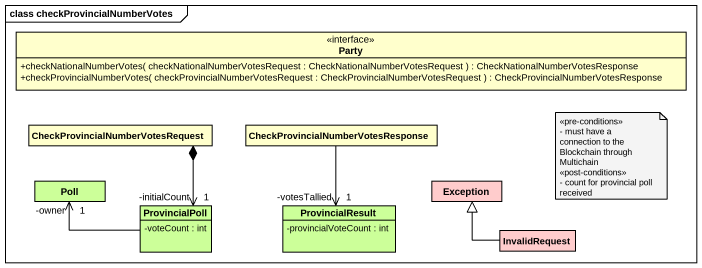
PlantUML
@startuml
mainframe class checkProvincialNumberVotes
hide circle
hide empty members
skinparam classAttributeIconSize 0
interface Party {
  +checkNationalNumberVotes( checkNationalNumberVotesRequest : CheckNationalNumberVotesRequest ) : CheckNationalNumberVotesResponse
  +checkProvincialNumberVotes( checkProvincialNumberVotesRequest : CheckProvincialNumberVotesRequest ) : CheckProvincialNumberVotesResponse
}
class "CheckProvincialNumberVotesRequest" as CheckProvincialNumberVotesRe
class "CheckProvincialNumberVotesResponse" as CheckProvincialNumberVotesRe_2
class Poll #CCFF99
class ProvincialPoll #CCFF99 {
  -voteCount : int
}
class ProvincialResult #CCFF99 {
  -provincialVoteCount : int
}
class "Exception" as Exception_ #FFCCCC
class InvalidRequest #FFCCCC
CheckProvincialNumberVotesRe *--> "1\n-initialCount" ProvincialPoll
CheckProvincialNumberVotesRe_2 --> "1\n-votesTallied" ProvincialResult
ProvincialPoll -left-> "1\n-owner" Poll
InvalidRequest -up-|> Exception_
note as N1
  <<pre-conditions>>
  - must have a connection to the Blockchain through Multichain
  <<post-conditions>>
  - count for provincial poll received
end note
@enduml
